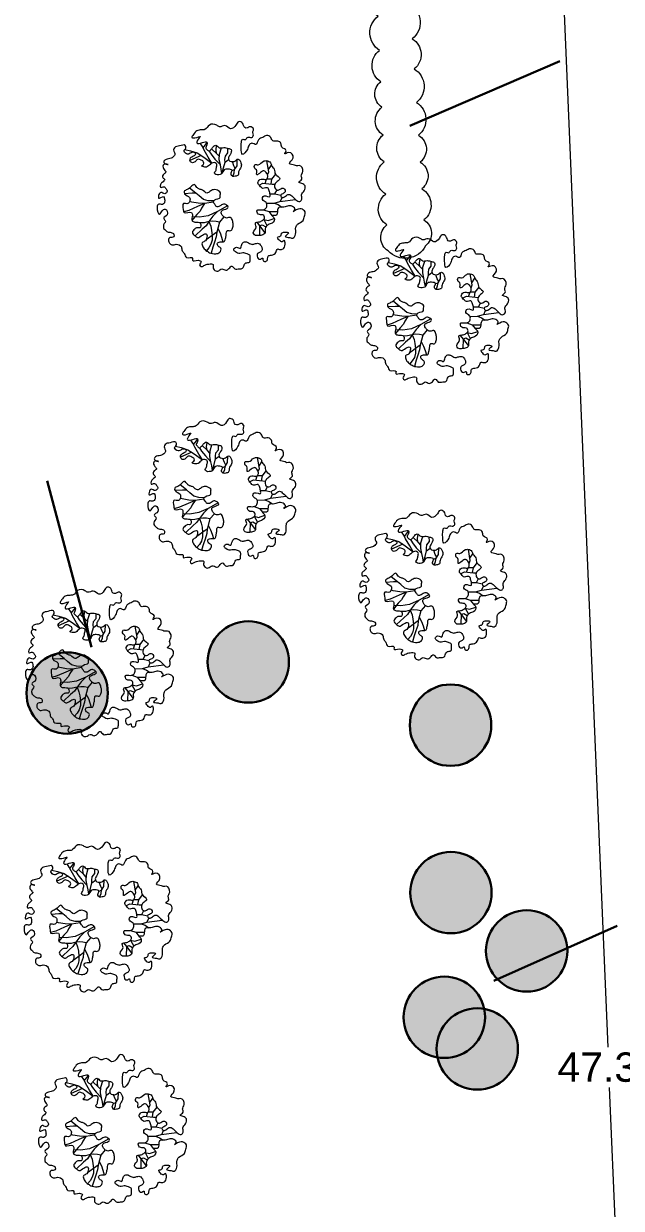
# Model space of a CAD drawing. Header units: metres. Extents: x 180 to 3220, y 13789 to 15035.
# Drawn here: x 736.28 to 746.47, y 14779.06 to 14799.26 of the extents above; entities that cross this region are included whole.
import ezdxf

# ---------------------------------------------------------------- set-up
doc = ezdxf.new("R2010")
doc.units = ezdxf.units.M
doc.header["$MEASUREMENT"] = 0
for name, color, linetype in [('!!!_1. Дендра_выноски_сохранить', 7, 'Continuous'), ('04 Дендроплан (существующие растения)', 7, 'Continuous'), ('04 Дендроплан (удаление)', 240, 'Continuous'), ('04 План (существующие кустарники)', 7, 'Continuous'), ('50 Дендроплан (привязки)', 7, 'Continuous'), ('50 Дендроплан - Деревья вырубаемые', 7, 'Continuous')]:
    doc.layers.add(name, color=color, linetype=linetype)
doc.layers.get('50 Дендроплан - Деревья вырубаемые').off()
doc.styles.get("Standard").update_dxf_attribs({"font": 'arial.ttf'})
doc.dimstyles.get("Standard").update_dxf_attribs({"dimtxt": 0.18, "dimasz": 0.18, "dimexe": 0.18, "dimexo": 0.0625, "dimgap": 0.09, "dimtad": 0, "dimtih": 1, "dimtoh": 1, "dimdec": 4, "dimzin": 0, "dimdsep": 46, "dimtxsty": 'Standard', "dimcen": 0.09, "dimadec": 0, "dimazin": 0, "dimtfac": 1, "dimtdec": 4, "dimtofl": 0, "dimtmove": 0, "dimatfit": 3, "dimfxl": 1, "dimtolj": 1, "dimtzin": 0, "dimarcsym": 0})

# ---------------------------------------------------------------- blocks, each defined once
blk = doc.blocks.new('A$C442D7FB9')
at = {"layer": '04 Дендроплан (удаление)', "lineweight": 30}
h = blk.add_hatch(color=0, dxfattribs=at)
h.dxf.hatch_style = 1
edge = h.paths.add_edge_path()
edge.add_arc((0, 0), 0.5, 0, 360)
at = {"layer": '04 Дендроплан (удаление)', "color": 0, "lineweight": 30}
blk.add_circle((0, 0), 0.5, dxfattribs=at)
blk = doc.blocks.new('Лиственное дерево существующее')
at = {"color": 114, "lineweight": 0}
for p, q in [((-0.799, 1.368), (-0.859, 1.458)), ((-0.751, 1.267), (-0.799, 1.368)), ((-0.782, 1.333), (-0.669, 1.479)), ((-0.403, 1.17), (-0.548, 1.306)), ((-0.427, 1.275), (-0.411, 1.393)), ((-0.332, 1.162), (-0.28, 1.33)), ((-0.103, 1.192), (-0.105, 1.321)), ((-1.275, 1.287), (-1.119, 1.252)), ((-0.829, 1.124), (-1.138, 0.99)), ((-1.119, 1.252), (-0.938, 1.195)), ((-0.938, 1.195), (-0.761, 1.08)), ((-0.761, 1.08), (-0.541, 0.917)), ((-0.639, 1.076), (-0.751, 1.267)), ((-0.541, 0.917), (-0.639, 1.076)), ((-0.62, 1.247), (-0.563, 1.155)), ((-0.563, 1.155), (-0.46, 1.026)), ((-0.46, 1.026), (-0.309, 0.866)), ((-0.415, 1.181), (-0.427, 1.275)), ((-0.334, 1.1), (-0.403, 1.17)), ((-0.337, 1.006), (-0.332, 1.162)), ((-0.309, 0.866), (-0.337, 1.006)), ((-0.183, 1.016), (-0.173, 1.105)), ((-0.18, 0.943), (-0.183, 1.016)), ((-0.18, 0.943), (-0.086, 1.015)), ((-0.173, 1.105), (-0.103, 1.192)), ((0.145, 0.845), (0.151, 1.018)), ((1.012, 0.68), (0.961, 0.98)), ((-0.285, 0.754), (-0.309, 0.866)), ((-0.266, 0.631), (-0.285, 0.754)), ((-0.266, 0.631), (-0.221, 0.786)), ((-0.221, 0.786), (-0.18, 0.943)), ((0.011, 0.712), (0.08, 0.738)), ((0.058, 0.845), (0.018, 0.955)), ((0.027, 0.553), (0.067, 0.65)), ((0.098, 0.768), (0.058, 0.845)), ((0.067, 0.65), (0.08, 0.738)), ((0.08, 0.738), (0.145, 0.845)), ((0.98, 0.595), (1.012, 0.68)), ((1.002, 0.737), (1.083, 0.859)), ((0.748, 0.317), (0.854, 0.368)), ((0.854, 0.368), (1.012, 0.353)), ((0.912, 0.363), (0.952, 0.477)), ((1.088, 0.479), (0.952, 0.477)), ((1.012, 0.353), (1.103, 0.344)), ((1.088, 0.479), (1.064, 0.348)), ((1.191, 0.617), (1.088, 0.479)), ((1.103, 0.344), (1.176, 0.338)), ((-1.081, 0.093), (-1.287, 0.08)), ((-0.976, 0.096), (-1.147, 0.235)), ((-0.973, 0.093), (-1.081, 0.093)), ((-0.885, 0.021), (-0.976, 0.096)), ((-0.772, -0.073), (-0.885, 0.021)), ((1.044, 0.078), (1.18, 0.078)), ((1.18, 0.078), (1.236, 0.183)), ((1.18, 0.078), (1.336, 0.043)), ((-0.931, -0.27), (-1.169, -0.374)), ((-1.091, -0.147), (-1.147, -0.134)), ((-0.91, -0.179), (-1.091, -0.147)), ((-0.739, -0.188), (-0.931, -0.27)), ((-0.739, -0.188), (-0.91, -0.179)), ((-0.821, -0.312), (-0.86, -0.395)), ((-0.739, -0.188), (-0.821, -0.312)), ((-0.638, -0.11), (-0.772, -0.073)), ((-0.5, -0.151), (-0.739, -0.188)), ((-0.489, -0.116), (-0.638, -0.11)), ((-0.113, -0.252), (-0.386, -0.406)), ((0.953, -0.18), (1.158, -0.176)), ((1.158, -0.176), (1.317, -0.128)), ((1.158, -0.176), (1.267, -0.218)), ((1.267, -0.218), (1.367, -0.287)), ((1.317, -0.128), (1.739, -0.074)), ((1.328, -0.127), (1.373, -0.019)), ((-1.169, -0.374), (-1.309, -0.418)), ((-0.95, -0.489), (-1.084, -0.647)), ((-0.882, -0.56), (-1.076, -0.551)), ((-0.86, -0.395), (-0.95, -0.489)), ((-0.641, -0.519), (-0.882, -0.56)), ((-0.386, -0.406), (-0.641, -0.519)), ((-0.514, -0.534), (-0.624, -0.681)), ((-0.386, -0.406), (-0.514, -0.534)), ((-0.212, -0.551), (-0.335, -0.691)), ((0.87, -0.356), (1.013, -0.408)), ((0.873, -0.622), (0.961, -0.786)), ((0.873, -0.622), (0.993, -0.651)), ((0.993, -0.651), (1.163, -0.596)), ((1.013, -0.408), (1.247, -0.408)), ((1.013, -0.408), (1.096, -0.512)), ((-0.804, -0.883), (-0.997, -1.067)), ((-0.75, -0.714), (-0.864, -0.716)), ((-0.699, -0.796), (-0.804, -0.883)), ((-0.624, -0.681), (-0.75, -0.714)), ((-0.624, -0.681), (-0.699, -0.796)), ((-0.525, -0.67), (-0.624, -0.681)), ((-0.624, -0.681), (-0.572, -0.807)), ((-0.572, -0.807), (-0.55, -0.923)), ((-0.55, -0.923), (-0.535, -1.06)), ((-0.427, -0.678), (-0.525, -0.67)), ((-0.335, -0.691), (-0.427, -0.678)), ((-0.335, -0.691), (-0.408, -0.969)), ((-0.381, -0.865), (-0.316, -0.99)), ((0.682, -0.698), (0.762, -0.798)), ((0.762, -0.798), (0.755, -1.059)), ((0.762, -0.798), (0.835, -0.77)), ((0.762, -0.798), (0.907, -0.988)), ((0.835, -0.77), (0.929, -0.824)), ((-0.629, -1.132), (-0.696, -1.173)), ((-0.532, -1.058), (-0.629, -1.132)), ((-0.535, -1.187), (-0.566, -1.298)), ((-0.535, -1.06), (-0.535, -1.187)), ((-0.408, -0.969), (-0.532, -1.058)), ((-0.47, -1.242), (-0.515, -1.373)), ((-0.422, -1.093), (-0.47, -1.242)), ((-0.408, -0.969), (-0.422, -1.093)), ((-0.316, -0.99), (-0.275, -1.107)), ((-0.275, -1.107), (-0.238, -1.23)), ((-0.622, -1.395), (-0.691, -1.474)), ((-0.566, -1.298), (-0.622, -1.395)), ((-0.515, -1.373), (-0.564, -1.545))]:
    blk.add_line(p, q, dxfattribs=at)
for points, knots in [([(-1.863, -0.802), (-1.881, -0.757), (-1.747, -0.684), (-1.911, -0.574), (-1.692, -0.517), (-1.79, -0.294), (-1.907, -0.385), (-1.984, -0.55), (-2.059, -0.321), (-1.999, -0.175), (-1.894, -0.235), (-1.819, -0.16), (-1.828, -0.083), (-1.849, 0.055), (-2.007, -0.094), (-1.999, 0.047), (-1.938, 0.153), (-1.832, 0.046), (-1.733, 0.144), (-1.793, 0.214), (-1.838, 0.303), (-1.955, 0.22), (-1.946, 0.341), (-1.898, 0.392), (-1.788, 0.464), (-1.907, 0.519), (-1.872, 0.623), (-1.76, 0.663), (-1.864, 0.745), (-1.889, 0.84), (-1.824, 0.904), (-1.659, 0.854), (-1.891, 0.903), (-1.808, 1.034), (-1.683, 1.022), (-1.589, 1.081), (-1.522, 1.172), (-1.609, 1.251), (-1.548, 1.37), (-1.423, 1.371), (-1.266, 1.445), (-1.233, 1.311), (-1.326, 1.255), (-1.263, 1.188), (-1.194, 1.144), (-1.114, 1.199), (-1.035, 1.222), (-0.951, 1.163), (-1.052, 1.106), (-1.123, 1.075), (-1.151, 0.983), (-1.088, 0.91), (-0.99, 0.942), (-0.937, 1.041), (-0.833, 0.999), (-0.758, 0.957), (-0.756, 0.875), (-0.858, 0.837), (-0.695, 0.783), (-0.611, 0.852), (-0.527, 0.951), (-0.375, 0.902), (-0.426, 0.79), (-0.418, 0.708), (-0.488, 0.654), (-0.425, 0.592), (-0.354, 0.593), (-0.251, 0.613), (-0.225, 0.746), (-0.105, 0.754), (0.053, 0.733), (-0.044, 0.628), (0.019, 0.538), (0.099, 0.557), (0.195, 0.575), (0.173, 0.707), (0.273, 0.796), (0.262, 0.925), (0.181, 1.071), (0.093, 0.951), (-0.002, 0.952), (-0.083, 0.981), (-0.098, 1.072), (-0.033, 1.146), (0.02, 1.288), (-0.113, 1.322), (-0.213, 1.354), (-0.344, 1.304), (-0.427, 1.44), (-0.522, 1.344), (-0.56, 1.288), (-0.617, 1.228), (-0.671, 1.281), (-0.73, 1.337), (-0.664, 1.401), (-0.662, 1.525), (-0.806, 1.471), (-0.975, 1.423), (-0.933, 1.56), (-0.796, 1.69), (-0.974, 1.592), (-1.114, 1.604), (-1.027, 1.718), (-0.966, 1.811), (-0.835, 1.824), (-0.696, 1.818), (-0.625, 1.999), (-0.435, 1.978), (-0.317, 1.874), (-0.169, 1.993), (-0.037, 1.791), (0.118, 1.927), (0.171, 2.072), (0.331, 2.017), (0.32, 1.881), (0.433, 1.862), (0.5, 1.939), (0.63, 1.849), (0.551, 1.757), (0.61, 1.682), (0.54, 1.583), (0.423, 1.658), (0.38, 1.528), (0.285, 1.601), (0.255, 1.442), (0.259, 1.344), (0.267, 1.066), (0.442, 1.277), (0.452, 1.397), (0.554, 1.491), (0.691, 1.367), (0.706, 1.583), (0.847, 1.604), (0.949, 1.69), (1.08, 1.634), (1.107, 1.482), (1.251, 1.539), (1.364, 1.464), (1.332, 1.318), (1.543, 1.296), (1.4, 1.122), (1.6, 1.263), (1.746, 1.049), (1.497, 0.884), (1.694, 0.879), (1.77, 0.828), (1.885, 0.882), (1.984, 0.691), (1.87, 0.579), (1.951, 0.461), (1.781, 0.392), (1.935, 0.365), (2.026, 0.299), (1.993, 0.151), (1.874, 0.063), (1.942, -0.057), (1.852, -0.164), (1.705, -0.058), (1.57, 0.123), (1.46, -0.006), (1.368, -0.037), (1.309, 0.063), (1.418, 0.081), (1.488, 0.156), (1.387, 0.288), (1.293, 0.151), (1.168, 0.211), (1.158, 0.338), (1.232, 0.414), (1.37, 0.508), (1.152, 0.589), (1.19, 0.754), (1.08, 0.827), (1.07, 0.942), (0.965, 0.989), (0.834, 0.976), (0.764, 0.841), (0.611, 0.902), (0.608, 0.768), (0.711, 0.734), (0.641, 0.537), (0.789, 0.661), (0.881, 0.732), (0.967, 0.639), (0.997, 0.553), (0.953, 0.449), (0.855, 0.484), (0.758, 0.479), (0.688, 0.371), (0.775, 0.293), (0.847, 0.19), (0.983, 0.282), (1.029, 0.149), (1.046, 0.081), (1.054, -0.055), (0.876, 0.088), (0.805, -0.111), (0.954, -0.136), (0.971, -0.254), (0.916, -0.36), (0.806, -0.365), (0.663, -0.342), (0.715, -0.526), (0.851, -0.462), (0.924, -0.585), (0.833, -0.657), (0.756, -0.694), (0.608, -0.696), (0.717, -0.859), (0.553, -0.942), (0.629, -1.071), (0.741, -1.059), (0.834, -1.056), (0.93, -0.996), (0.884, -0.867), (0.981, -0.75), (1.119, -0.739), (1.208, -0.591), (1.044, -0.489), (1.259, -0.545), (1.236, -0.392), (1.278, -0.271), (1.407, -0.301), (1.52, -0.244), (1.647, -0.243), (1.757, -0.342), (1.628, -0.447), (1.834, -0.304), (1.938, -0.341), (2.024, -0.427), (1.983, -0.534), (1.959, -0.679), (1.81, -0.72), (1.719, -0.862), (1.775, -0.997), (1.685, -1.157), (1.583, -1.102), (1.385, -1.113), (1.618, -0.979), (1.443, -0.96), (1.345, -0.98), (1.358, -1.093), (1.215, -1.09), (1.3, -1.192), (1.368, -1.263), (1.45, -1.161), (1.466, -1.327), (1.427, -1.431), (1.321, -1.45), (1.23, -1.407), (1.216, -1.557), (1.107, -1.596), (0.975, -1.601), (0.989, -1.703), (0.947, -1.778), (0.841, -1.769), (0.866, -1.645), (0.75, -1.749), (0.684, -1.637), (0.696, -1.538), (0.781, -1.521), (0.846, -1.457), (0.816, -1.355), (0.745, -1.251), (0.631, -1.287), (0.523, -1.314), (0.445, -1.241), (0.335, -1.218), (0.262, -1.295), (0.252, -1.455), (0.133, -1.345), (0.026, -1.44), (0.118, -1.522), (0.208, -1.565), (0.318, -1.52), (0.405, -1.554), (0.514, -1.588), (0.498, -1.691), (0.507, -1.814), (0.369, -1.786), (0.336, -1.883), (0.301, -1.974), (0.195, -1.957), (0.081, -2.01), (0.01, -1.844), (-0.069, -1.968), (-0.163, -2.035), (-0.279, -1.927), (-0.37, -2.065), (-0.477, -2.008), (-0.522, -1.934), (-0.473, -1.822), (-0.649, -1.838), (-0.74, -1.86), (-0.831, -1.93), (-0.905, -1.848), (-0.791, -1.771), (-0.94, -1.709), (-1.095, -1.791), (-1.036, -1.621), (-1.266, -1.715), (-1.272, -1.547), (-1.369, -1.482), (-1.348, -1.343), (-1.503, -1.274), (-1.621, -1.34), (-1.705, -1.268), (-1.734, -1.19), (-1.693, -1.089), (-1.578, -1.13), (-1.56, -1.01), (-1.655, -0.965), (-1.758, -0.976), (-1.811, -0.902), (-1.875, -0.857), (-1.857, -0.816), (-1.863, -0.802)], [0, 0, 0, 0, 0.144623, 0.231167, 0.368861, 0.533358, 0.626687, 0.740408, 0.935226, 1.031861, 1.128241, 1.198256, 1.294402, 1.368689, 1.507955, 1.574673, 1.679777, 1.79119, 1.883627, 1.959993, 2.039207, 2.131319, 2.201489, 2.277769, 2.379891, 2.45347, 2.54984, 2.629417, 2.713756, 2.836131, 2.877797, 2.974434, 3.098533, 3.174839, 3.310795, 3.448506, 3.489216, 3.62255, 3.689433, 3.833718, 3.988827, 4.05943, 4.152735, 4.217846, 4.281087, 4.383199, 4.466591, 4.525335, 4.60464, 4.706041, 4.777196, 4.850967, 4.941557, 5.035937, 5.13954, 5.219117, 5.28068, 5.339424, 5.435055, 5.564599, 5.681514, 5.792988, 5.892227, 5.976975, 6.036908, 6.095646, 6.173749, 6.252212, 6.380922, 6.484525, 6.602635, 6.692872, 6.777965, 6.844717, 6.928444, 7.02051, 7.167213, 7.282, 7.407383, 7.507264, 7.609206, 7.678412, 7.741177, 7.842553, 7.980652, 8.063007, 8.187574, 8.307662, 8.420868, 8.524456, 8.606097, 8.65359, 8.733663, 8.78115, 8.875736, 8.947733, 9.070923, 9.223371, 9.297752, 9.425798, 9.577891, 9.656402, 9.742281, 9.880076, 10.010368, 10.101704, 10.271449, 10.469408, 10.556507, 10.704089, 10.878467, 11.055291, 11.171089, 11.284149, 11.417731, 11.482645, 11.567427, 11.68373, 11.77169, 11.843492, 11.921933, 12.039354, 12.124248, 12.185085, 12.279334, 12.442083, 12.611011, 12.797738, 12.921046, 13.015017, 13.129765, 13.27535, 13.406716, 13.521304, 13.644281, 13.753137, 13.886642, 13.991763, 14.093139, 14.248215, 14.338926, 14.451134, 14.636917, 14.813923, 14.953979, 15.006047, 15.083831, 15.270441, 15.402543, 15.48891, 15.598301, 15.682028, 15.794092, 15.927518, 16.058446, 16.173604, 16.260996, 16.378012, 16.633999, 16.747204, 16.817387, 16.885538, 16.980265, 17.054418, 17.157369, 17.299589, 17.380857, 17.502298, 17.608515, 17.708493, 17.875073, 18.018008, 18.132164, 18.220812, 18.330672, 18.42764, 18.594846, 18.685597, 18.781631, 18.83834, 18.974753, 19.095535, 19.196942, 19.302834, 19.396624, 19.471771, 19.573189, 19.64865, 19.757506, 19.853667, 19.959896, 20.083661, 20.173311, 20.285247, 20.335982, 20.497146, 20.604648, 20.73546, 20.822811, 20.919446, 21.052361, 21.138111, 21.251311, 21.378508, 21.468801, 21.559641, 21.663684, 21.760796, 21.866457, 22.044178, 22.114637, 22.23047, 22.341438, 22.400666, 22.529106, 22.668332, 22.783263, 22.938439, 23.01956, 23.126312, 23.267144, 23.355432, 23.45979, 23.589203, 23.728577, 23.835857, 23.898351, 24.043906, 24.189962, 24.256212, 24.371649, 24.490581, 24.67199, 24.766696, 24.956099, 25.083087, 25.169948, 25.292933, 25.419422, 25.526836, 25.615518, 25.691414, 25.778638, 25.869312, 25.961297, 26.024928, 26.121298, 26.263466, 26.360434, 26.407027, 26.517617, 26.650303, 26.74818, 26.826653, 26.905094, 26.978885, 27.046871, 27.126191, 27.241376, 27.314599, 27.389769, 27.472839, 27.551312, 27.683547, 27.788448, 27.871841, 27.999501, 28.077604, 28.175679, 28.291585, 28.394565, 28.492933, 28.567087, 28.697918, 28.77954, 28.894137, 28.975271, 29.07451, 29.169691, 29.264917, 29.370694, 29.435998, 29.525045, 29.645134, 29.756428, 29.862319, 29.956635, 30.074745, 30.200153, 30.306664, 30.366297, 30.449133, 30.570729, 30.713328, 30.79014, 30.852634, 30.945669, 31.037541, 31.189615, 31.243213, 31.410359, 31.536232, 31.621622, 31.733558, 31.886269, 32.00739, 32.09115, 32.172123, 32.250875, 32.347965, 32.418568, 32.512539, 32.612542, 32.705135, 32.769699, 32.813194, 32.813194, 32.813194, 32.813194]), ([(-0.602, -1.531), (-0.637, -1.511), (-0.708, -1.467), (-0.788, -1.386), (-0.835, -1.244), (-0.712, -1.219), (-0.678, -1.13), (-0.654, -0.981), (-0.819, -1.048), (-0.915, -1.145), (-1.007, -1.056), (-1.104, -0.978), (-1.018, -0.888), (-0.949, -0.836), (-0.841, -0.875), (-0.83, -0.671), (-0.981, -0.711), (-1.12, -0.654), (-1.057, -0.535), (-1.096, -0.37), (-1.312, -0.5), (-1.319, -0.325), (-1.366, -0.145), (-1.189, -0.222), (-1.133, -0.117), (-1.133, 0.017), (-1.282, 0.029), (-1.313, 0.162), (-1.188, 0.195), (-1.12, 0.258), (-1.017, 0.368), (-0.96, 0.246), (-0.88, 0.2), (-0.773, 0.186), (-0.694, 0.064), (-0.588, 0.147), (-0.489, 0.209), (-0.378, 0.177), (-0.291, 0.112), (-0.324, 0.045), (-0.292, -0.066), (-0.449, -0.048), (-0.518, -0.154), (-0.453, -0.207), (-0.425, -0.292), (-0.309, -0.266), (-0.239, -0.183), (-0.144, -0.218), (-0.058, -0.305), (-0.195, -0.348), (-0.301, -0.387), (-0.272, -0.491), (-0.218, -0.55), (-0.136, -0.606), (-0.023, -0.531), (0.024, -0.659), (0.046, -0.756), (0.034, -0.851), (-0.017, -0.955), (-0.152, -0.883), (-0.141, -1.045), (-0.171, -1.124), (-0.178, -1.235), (-0.287, -1.228), (-0.413, -1.238), (-0.379, -1.369), (-0.286, -1.387), (-0.29, -1.469), (-0.332, -1.538), (-0.429, -1.563), (-0.519, -1.55), (-0.579, -1.545), (-0.602, -1.531)], [0, 0, 0, 0, 0.119147, 0.244704, 0.355195, 0.456841, 0.525213, 0.64652, 0.761794, 0.906015, 0.999107, 1.102214, 1.21292, 1.287506, 1.35766, 1.479239, 1.62773, 1.713089, 1.858081, 1.936445, 2.136108, 2.227757, 2.383509, 2.506371, 2.592801, 2.687321, 2.856666, 2.919037, 3.017629, 3.155387, 3.246677, 3.353704, 3.442539, 3.52579, 3.669986, 3.756325, 3.869148, 4.011227, 4.081037, 4.138722, 4.206699, 4.365743, 4.440415, 4.505889, 4.585073, 4.671725, 4.788569, 4.878809, 4.948708, 5.073582, 5.166391, 5.253695, 5.327262, 5.415765, 5.519566, 5.621336, 5.725491, 5.831081, 5.911981, 6.005594, 6.125346, 6.227321, 6.306075, 6.391977, 6.508685, 6.596002, 6.686109, 6.737432, 6.809051, 6.915906, 7.005912, 7.085383, 7.085383, 7.085383, 7.085383])]:
    blk.add_open_spline(points, degree=3, knots=knots, dxfattribs=at)
blk = doc.blocks.new('*D243')
at = {"layer": '50 Дендроплан (привязки)', "color": 0, "lineweight": 0, "ltscale": 4}
for p, q in [((747.778, 14805.24), (745.072, 14805.126)), ((745.273, 14804.634), (746.239, 14781.811)), ((747.234, 14758.298), (746.268, 14781.12)), ((749.781, 14757.905), (747.075, 14757.791))]:
    blk.add_line(p, q, dxfattribs=at)
at = {"layer": '50 Дендроплан (привязки)', "color": 0, "lineweight": 5, "ltscale": 4}
for points in [[(745.356, 14804.637), (745.19, 14804.63), (745.252, 14805.133)], [(747.317, 14758.301), (747.151, 14758.294), (747.255, 14757.798)]]:
    blk.add_solid(points, dxfattribs=at)
at = {"layer": '50 Дендроплан (привязки)', "color": 0, "ltscale": 4, "insert": (746.254, 14781.466), "char_height": 0.5, "attachment_point": 5}
blk.add_mtext('\\A1;47.38', dxfattribs=at)

msp = doc.modelspace()

# ---------------------------------------------------------------- linework, layer by layer
at = {"layer": '!!!_1. Дендра_выноски_сохранить', "lineweight": 30}
for points in [[(745.422, 14798.617), (742.863, 14797.518)], [(736.684, 14791.462), (737.441, 14788.627)], [(746.4, 14783.877), (744.295, 14782.942)]]:
    msp.add_lwpolyline(points, dxfattribs=at)
at = {"layer": '04 План (существующие кустарники)', "color": 65, "lineweight": 0, "extrusion": (0, 0, -1)}
msp.add_lwpolyline([(-742.494, 14795.384, 0.520567), (-742.475, 14795.827, 0.520567), (-742.453, 14796.352, 0.520567), (-742.429, 14796.902, 0.520567), (-742.41, 14797.36, 0.520567), (-742.389, 14797.835, 0.520567), (-742.371, 14798.269, 0.520567), (-742.348, 14798.803, 0.520567), (-742.323, 14799.385, 0.520567), (-742.304, 14799.85, 0.520567), (-742.482, 14800.145, 0.520567), (-742.838, 14800.088, 0.520567), (-742.87, 14799.589, 0.520567), (-742.907, 14798.999, 0.520567), (-742.94, 14798.487, 0.520567), (-742.976, 14797.913, 0.520567), (-743.012, 14797.357, 0.520567), (-743.041, 14796.899, 0.520567), (-743.07, 14796.443, 0.520567), (-743.104, 14795.912, 0.520567), (-743.132, 14795.471, 0.520567), (-742.494, 14795.384, 0.520567)], format="xyb", dxfattribs=at)

# ---------------------------------------------------------------- block references
at = {"layer": '04 Дендроплан (существующие растения)', "lineweight": 0, "xscale": 0.6250000000001705, "yscale": 0.6250000000001705, "zscale": 0.6250000000001705}
for p in [(739.828, 14796.309), (743.295, 14794.381), (739.667, 14791.249), (743.262, 14789.683), (737.583, 14788.374), (737.559, 14784.023), (737.805, 14780.403)]:
    msp.add_blockref('Лиственное дерево существующее', p, dxfattribs=at)
at = {"layer": '50 Дендроплан - Деревья вырубаемые', "color": 0, "xscale": 1.387412866280584, "yscale": 1.387412866280584, "zscale": 1.387412866280584}
for p in [(740.111, 14788.377), (737.024, 14787.847), (743.558, 14787.299), (743.564, 14784.445), (744.856, 14783.451), (743.453, 14782.319), (744.013, 14781.779)]:
    msp.add_blockref('A$C442D7FB9', p, dxfattribs=at)

# ---------------------------------------------------------------- dimensions: what is measured, and where the dimension line sits
at = {"layer": '50 Дендроплан (привязки)', "ltscale": 4}
dim = msp.add_aligned_dim(p1=(747.841, 14805.243), p2=(749.844, 14757.908), distance=-2.591, dimstyle='Standard', override={"dimtxt": 0.5, "dimasz": 0.5, "dimdec": 2, "dimlwd": 0, "dimlwe": 0}, dxfattribs=at)
dim.commit()
dim.dimension.update_dxf_attribs({"geometry": '*D243', "text_midpoint": (746.254, 14781.466)})

doc.saveas('drawing.dxf')
